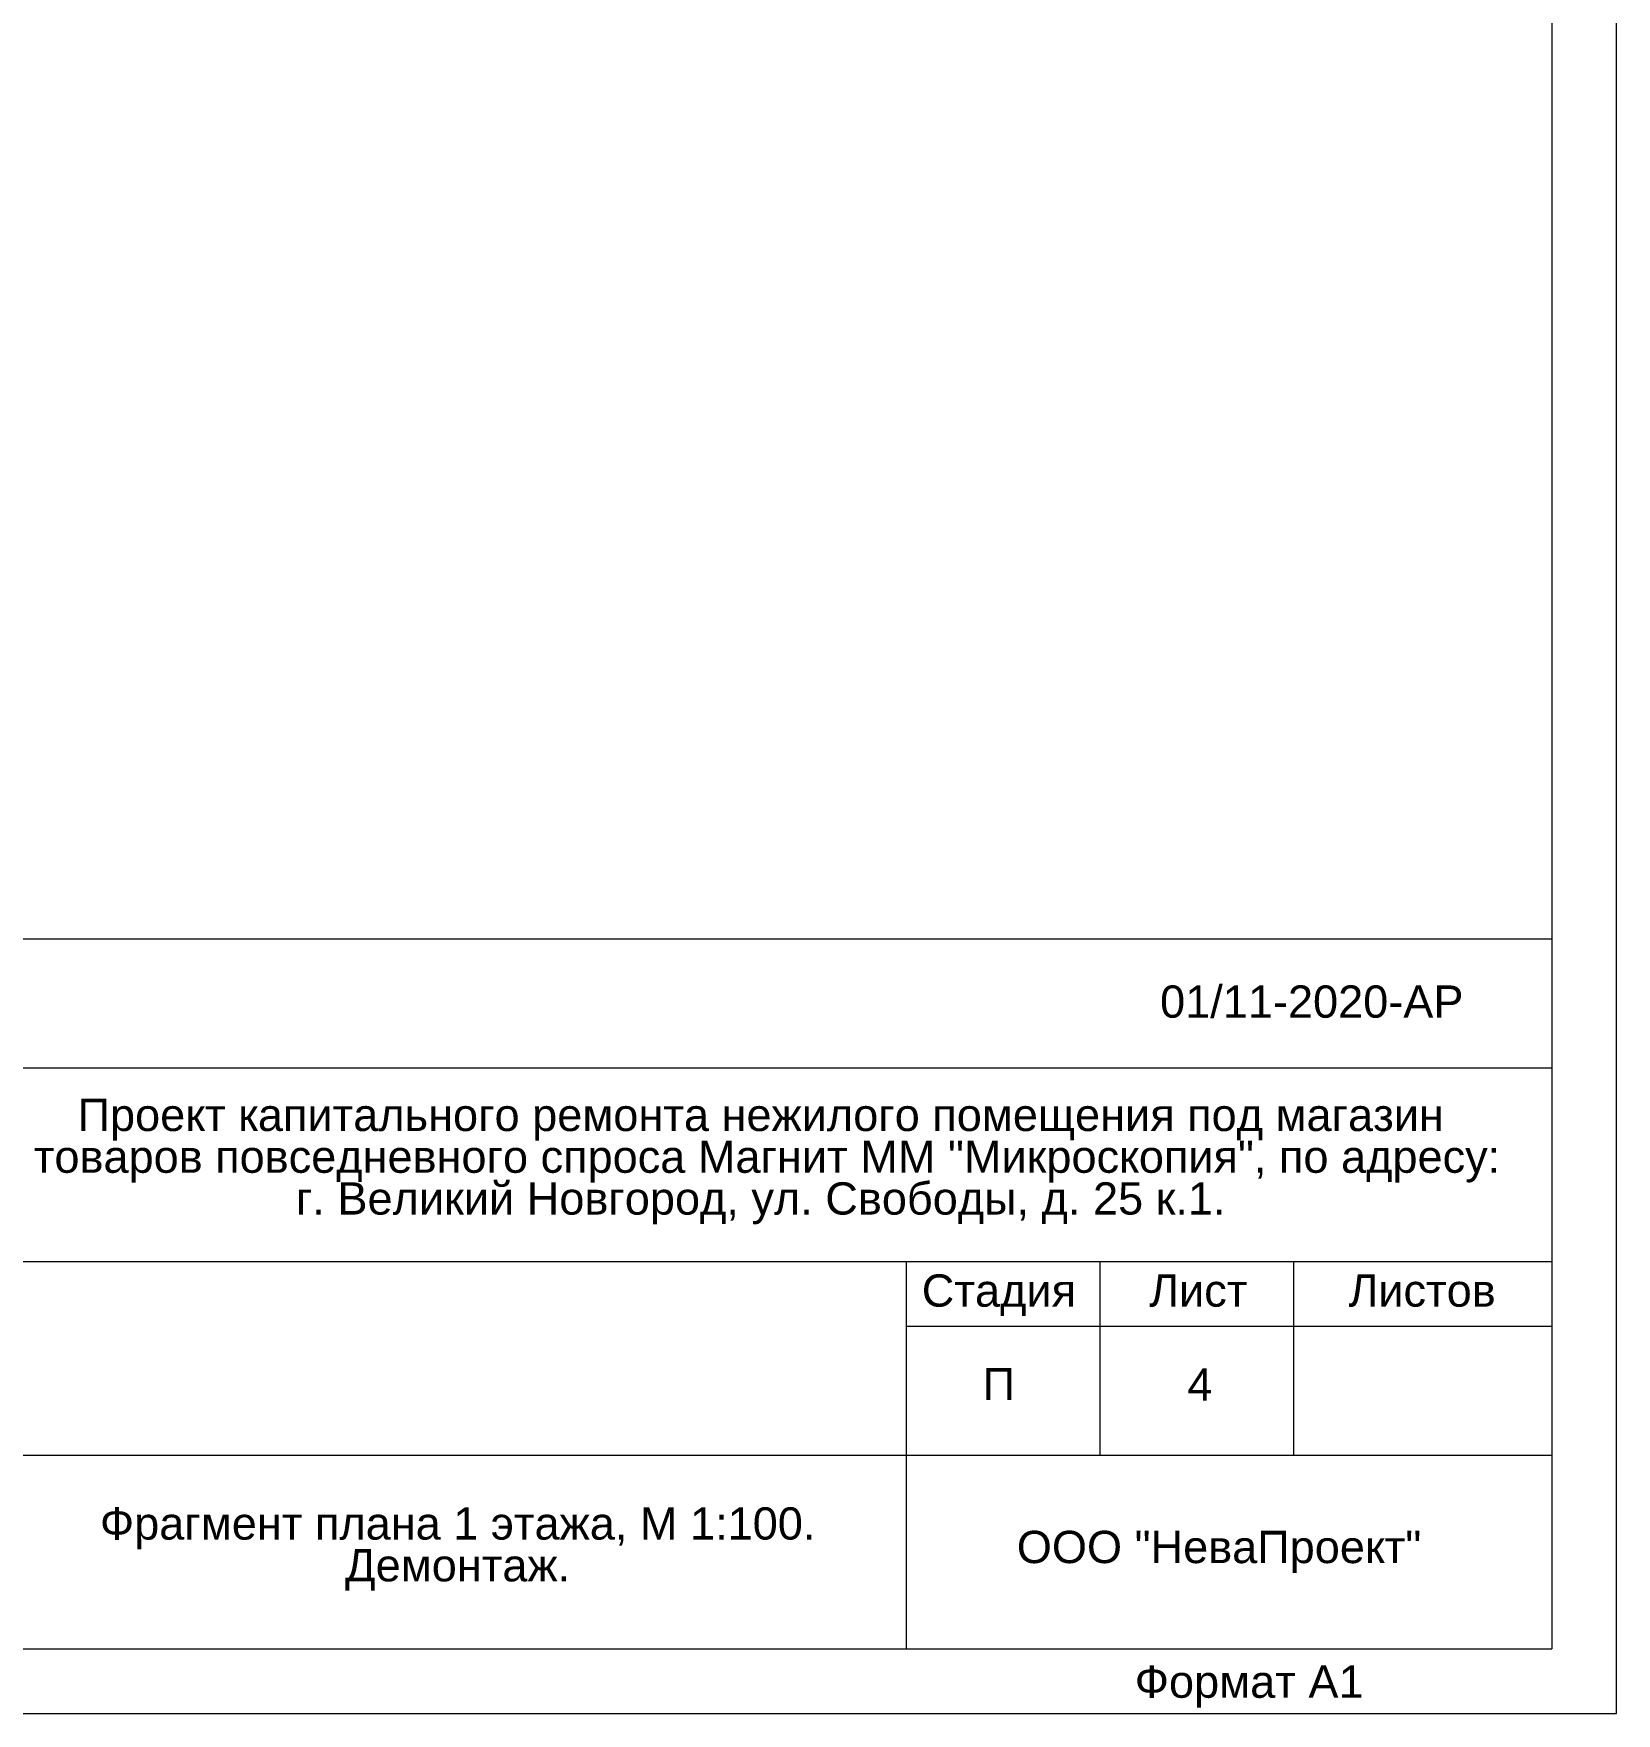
# Model space of a CAD drawing. Header units: metres. Extents: x -163 to 308, y -116 to 9.
# Drawn here: x 101.46 to 113.72, y -36.06 to -23.05 of the extents above; entities that cross this region are included whole.
import ezdxf
from ezdxf.enums import TextEntityAlignment as Align

# ---------------------------------------------------------------- set-up
doc = ezdxf.new("R2010")
doc.units = ezdxf.units.M
doc.header["$MEASUREMENT"] = 0
doc.styles.add('GOST 2.304', font='cs_gost2304.shx')
doc.styles.add('Style-Arial', font='arial.ttf')

# ---------------------------------------------------------------- blocks, each defined once
blk = doc.blocks.new('*U293')
at = {"color": 7, "linetype": 'Continuous', "lineweight": 13}
for p, q in [((28.513, 20), (28.513, -20)), ((10.013, -14.5), (28.513, -14.5)), ((16.513, -15.5), (28.513, -15.5)), ((16.513, -17), (28.513, -17)), ((23.513, -17.5), (28.513, -17.5)), ((16.513, -18.5), (28.513, -18.5)), ((0.013, -20), (28.513, -20))]:
    blk.add_line(p, q, dxfattribs=at)
at = {"color": 7, "linetype": 'Continuous', "lineweight": 0, "flags": 128}
blk.add_lwpolyline([(29.013, 20.5), (-28.987, 20.5), (-28.987, -20.5), (29.013, -20.5), (29.013, 20.5)], close=True, dxfattribs=at)
at = {"color": 7, "linetype": 'Continuous', "lineweight": 13, "flags": 128}
for points in [[(23.513, -17), (23.513, -20)], [(25.013, -17), (25.013, -18.5)], [(26.513, -17), (26.513, -18.5)]]:
    blk.add_lwpolyline(points, dxfattribs=at)
at = {"color": 7, "linetype": 'Continuous', "lineweight": 0, "style": 'Style-Arial'}
for s, p in [('Стадия', (24.231, -17.225)), ('Лист', (25.776, -17.225)), ('Листов', (27.509, -17.225)), ('ООО "НеваПроект"', (25.936, -19.211)), ('Формат А1', (26.169, -20.254))]:
    blk.add_text(s, height=0.25, dxfattribs=at).set_placement(p, align=Align.MIDDLE_CENTER)

msp = doc.modelspace()

# ---------------------------------------------------------------- block references
at = {"color": 7, "linetype": 'Continuous', "lineweight": 13}
msp.add_blockref('*U293', (84.70464069, -15.55985294), dxfattribs=at)

# ---------------------------------------------------------------- texts
at = {"color": 7, "linetype": 'Continuous', "lineweight": 13, "style": 'Style-Arial'}
msp.add_text('01/11-2020-АР', height=0.25, dxfattribs=at).set_placement((111.35854672, -30.42194496), align=Align.TOP_CENTER)
at = {"color": 7, "linetype": 'Continuous', "lineweight": 30, "style": 'Style-Arial'}
msp.add_text('4', height=0.25, dxfattribs=at).set_placement((110.39514396, -33.38782514), align=Align.TOP_LEFT)
at = {"color": 7, "linetype": 'Continuous', "lineweight": 13, "char_height": 0.25, "line_spacing_factor": 0.776524, "style": 'Style-Arial'}
for s, insert, attachment_point in [('Проект капитального ремонта нежилого помещения под магазин\\P товаров повседневного спроса Магнит ММ "Микроскопия", по адресу: \\Pг. Великий Новгород, ул. Свободы, д. 25 к.1.', (107.09155925, -31.29944327), 2), ('Фрагмент плана 1 этажа, М 1:100.\\PДемонтаж.', (104.74454547, -34.78675758), 5)]:
    msp.add_mtext(s, dxfattribs=dict(at, insert=insert, attachment_point=attachment_point))
at = {"color": 7, "linetype": 'Continuous', "lineweight": 0, "insert": (108.93521408, -33.50884567), "char_height": 0.25, "attachment_point": 5, "line_spacing_factor": 0.72, "style": 'GOST 2.304'}
msp.add_mtext('\\fArial|b0|i0|c204204|p39;П', dxfattribs=at)

doc.saveas('drawing.dxf')
